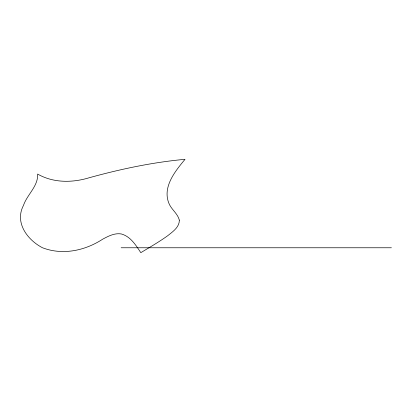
<?xml version="1.0" encoding="UTF-8"?>
<svg xmlns="http://www.w3.org/2000/svg" width="412" height="412" viewBox="0 0 412 412"><rect width="100%" height="100%" fill="white"/><g stroke="black" fill="none" stroke-linecap="round" stroke-linejoin="round"><path stroke-width="0.62" d="M121.143 247.767L391.4 247.767M179.328 220.126C179.488 227.264 172.633 231.755 167.679 235.741C159.073 241.932 149.855 247.195 140.801 252.68C135.888 245.176 130.522 236.442 121.298 233.949C114.629 232.837 108.402 236.117 102.717 239.166C85.057 250.676 62.706 255.512 42.524 247.767C27.321 239.908 14.42 222.557 23.484 205.387C27.12 194.572 38.398 186.044 37.61 174.06C53.359 183.046 72.249 182.913 89.203 177.747C120.598 169.08 152.553 162.302 185.024 159.32C175.316 171.047 162.452 186.693 168.74 202.915C171.098 209.368 177.706 213.406 179.328 220.126"/></g></svg>
